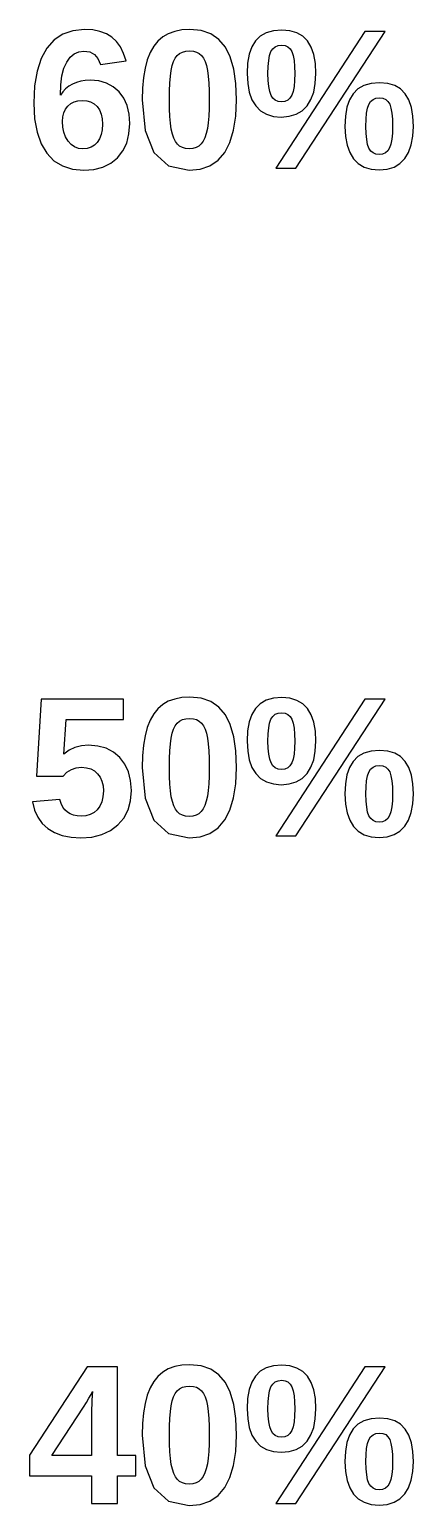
# Model space of a CAD drawing. Header units: metres. Extents: x -12.4 to 63.1, y 3.5 to 71.
# Drawn here: x -10.08 to -2.02, y 3.53 to 34.48 of the extents above; entities that cross this region are included whole.
import ezdxf

# ---------------------------------------------------------------- set-up
doc = ezdxf.new("R2010")
doc.units = ezdxf.units.M

msp = doc.modelspace()

# ---------------------------------------------------------------- linework, layer by layer
for p, q in [((-9.38083, 34.379), (-9.5631, 34.2579)), ((-9.16893, 34.4517), (-9.38083, 34.379)), ((-8.92741, 34.4759), (-9.16893, 34.4517)), ((-8.75493, 34.4659), (-8.92741, 34.4759)), ((-8.60165, 34.4357), (-8.75493, 34.4659)), ((-8.46758, 34.3855), (-8.60165, 34.4357)), ((-8.35269, 34.3152), (-8.46758, 34.3855)), ((-7.16846, 34.3889), (-7.28491, 34.3213)), ((-7.03468, 34.4372), (-7.16846, 34.3889)), ((-6.88364, 34.4662), (-7.03468, 34.4372)), ((-6.71527, 34.4759), (-6.88364, 34.4662)), ((-6.47803, 34.4529), (-6.71527, 34.4759)), ((-6.27484, 34.3838), (-6.47803, 34.4529)), ((-6.10574, 34.2688), (-6.27484, 34.3838)), ((-5.114, 34.4095), (-5.23924, 34.3393)), ((-4.96358, 34.4517), (-5.114, 34.4095)), ((-4.78796, 34.4657), (-4.96358, 34.4517)), ((-3.04248, 34.4332), (-4.91412, 31.5667)), ((-4.61766, 34.4514), (-4.78796, 34.4657)), ((-4.47087, 34.4082), (-4.61766, 34.4514)), ((-4.49503, 31.5667), (-2.61732, 34.4332)), ((-4.3476, 34.3364), (-4.47087, 34.4082)), ((-2.61732, 34.4332), (-3.04248, 34.4332)), ((-9.71574, 34.0883), (-9.83633, 33.8708)), ((-9.5631, 34.2579), (-9.71574, 34.0883)), ((-8.25511, 34.2238), (-8.35269, 34.3152)), ((-8.17291, 34.1102), (-8.25511, 34.2238)), ((-8.10609, 33.9746), (-8.17291, 34.1102)), ((-7.4736, 34.1239), (-7.54773, 33.9932)), ((-7.386, 34.2333), (-7.4736, 34.1239)), ((-7.28491, 34.3213), (-7.386, 34.2333)), ((-5.9707, 34.1077), (-6.10574, 34.2688)), ((-5.86746, 33.9004), (-5.9707, 34.1077)), ((-5.41585, 34.1137), (-5.47054, 33.9569)), ((-5.33931, 34.2409), (-5.41585, 34.1137)), ((-5.23924, 34.3393), (-5.33931, 34.2409)), ((-5.01381, 34.0131), (-4.97604, 34.0731)), ((-4.97604, 34.0731), (-4.92581, 34.1161)), ((-4.92581, 34.1161), (-4.86311, 34.1418)), ((-4.86311, 34.1418), (-4.78796, 34.1504)), ((-4.78796, 34.1504), (-4.71823, 34.1418)), ((-4.71823, 34.1418), (-4.65956, 34.1158)), ((-4.65956, 34.1158), (-4.61194, 34.0726)), ((-4.61194, 34.0726), (-4.57539, 34.012)), ((-4.24785, 34.2358), (-4.3476, 34.3364)), ((-4.17085, 34.107), (-4.24785, 34.2358)), ((-4.11586, 33.9505), (-4.17085, 34.107)), ((-9.83633, 33.8708), (-9.92247, 33.6059)), ((-9.35814, 33.6646), (-9.30072, 33.7944)), ((-9.30072, 33.7944), (-9.22894, 33.895)), ((-9.22894, 33.895), (-9.14484, 33.9668)), ((-9.14484, 33.9668), (-9.0484, 34.0099)), ((-9.0484, 34.0099), (-8.93962, 34.0243)), ((-8.93962, 34.0243), (-8.81731, 34.0066)), ((-8.81731, 34.0066), (-8.71889, 33.9536)), ((-8.71889, 33.9536), (-8.64438, 33.8652)), ((-8.64438, 33.8652), (-8.59378, 33.7415)), ((-8.59378, 33.7415), (-8.05467, 33.8168)), ((-8.05467, 33.8168), (-8.10609, 33.9746)), ((-7.60838, 33.8412), (-7.65555, 33.6666)), ((-7.54773, 33.9932), (-7.60838, 33.8412)), ((-7.08493, 33.7181), (-7.05656, 33.8046)), ((-7.05656, 33.8046), (-7.02185, 33.8757)), ((-7.02185, 33.8757), (-6.98077, 33.9317)), ((-6.98077, 33.9317), (-6.93126, 33.974)), ((-6.93126, 33.974), (-6.87117, 34.0042)), ((-6.87117, 34.0042), (-6.80054, 34.0223)), ((-6.80054, 34.0223), (-6.71936, 34.0283)), ((-6.71936, 34.0283), (-6.64282, 34.0224)), ((-6.64282, 34.0224), (-6.57594, 34.0044)), ((-6.57594, 34.0044), (-6.51872, 33.9745)), ((-6.51872, 33.9745), (-6.47116, 33.9327)), ((-6.47116, 33.9327), (-6.43137, 33.8772)), ((-6.43137, 33.8772), (-6.39743, 33.8061)), ((-6.39743, 33.8061), (-6.36934, 33.7195)), ((-5.79372, 33.6469), (-5.86746, 33.9004)), ((-5.50334, 33.7704), (-5.51427, 33.5543)), ((-5.47054, 33.9569), (-5.50334, 33.7704)), ((-5.07292, 33.7035), (-5.06111, 33.8297)), ((-5.06111, 33.8297), (-5.0414, 33.9329)), ((-5.0414, 33.9329), (-5.01381, 34.0131)), ((-4.57539, 34.012), (-4.54825, 33.9315)), ((-4.54825, 33.9315), (-4.52885, 33.8284)), ((-4.52885, 33.8284), (-4.51723, 33.7027)), ((-4.08287, 33.7663), (-4.11586, 33.9505)), ((-4.07187, 33.5543), (-4.08287, 33.7663)), ((-9.92247, 33.6059), (-9.97417, 33.2936)), ((-9.42375, 33.3157), (-9.39914, 33.505)), ((-9.39914, 33.505), (-9.35814, 33.6646)), ((-7.68924, 33.4684), (-7.70946, 33.2465)), ((-7.65555, 33.6666), (-7.68924, 33.4684)), ((-7.13515, 33.3532), (-7.12338, 33.4959)), ((-7.12338, 33.4959), (-7.10693, 33.6164)), ((-7.10693, 33.6164), (-7.08493, 33.7181)), ((-6.36934, 33.7195), (-6.34709, 33.6174)), ((-6.34709, 33.6174), (-6.33017, 33.4965)), ((-6.33017, 33.4965), (-6.31808, 33.3534)), ((-5.74948, 33.3471), (-5.79372, 33.6469)), ((-5.51427, 33.5543), (-5.50296, 33.3439)), ((-5.07687, 33.5543), (-5.07292, 33.7035)), ((-5.07274, 33.4051), (-5.07687, 33.5543)), ((-4.51335, 33.5543), (-4.51735, 33.4059)), ((-4.51723, 33.7027), (-4.51335, 33.5543)), ((-4.08337, 33.3456), (-4.07187, 33.5543)), ((-9.97417, 33.2936), (-9.99139, 32.9338)), ((-9.43195, 33.0966), (-9.42375, 33.3157)), ((-9.38171, 33.1684), (-9.43195, 33.0966)), ((-9.32259, 33.2314), (-9.38171, 33.1684)), ((-9.25456, 33.2854), (-9.32259, 33.2314)), ((-9.17764, 33.3305), (-9.25456, 33.2854)), ((-9.0936, 33.3661), (-9.17764, 33.3305)), ((-9.00421, 33.3916), (-9.0936, 33.3661)), ((-8.90948, 33.4068), (-9.00421, 33.3916)), ((-8.80942, 33.4119), (-8.90948, 33.4068)), ((-8.62721, 33.3967), (-8.80942, 33.4119)), ((-8.46509, 33.3509), (-8.62721, 33.3967)), ((-8.32307, 33.2746), (-8.46509, 33.3509)), ((-8.20114, 33.1678), (-8.32307, 33.2746)), ((-8.10324, 33.0348), (-8.20114, 33.1678)), ((-7.70946, 33.2465), (-7.7162, 33.001)), ((-7.14455, 33.001), (-7.1422, 33.1882)), ((-7.1422, 33.1882), (-7.13515, 33.3532)), ((-6.31808, 33.3534), (-6.31084, 33.1883)), ((-6.31084, 33.1883), (-6.30843, 33.001)), ((-5.73473, 33.001), (-5.74948, 33.3471)), ((-5.50296, 33.3439), (-5.46901, 33.1604)), ((-5.46901, 33.1604), (-5.41243, 33.0037)), ((-5.06033, 33.2789), (-5.07274, 33.4051)), ((-5.03967, 33.1757), (-5.06033, 33.2789)), ((-5.01076, 33.0956), (-5.03967, 33.1757)), ((-4.54939, 33.1771), (-4.57742, 33.0966)), ((-4.52937, 33.2802), (-4.54939, 33.1771)), ((-4.51735, 33.4059), (-4.52937, 33.2802)), ((-4.17545, 33.0064), (-4.1179, 33.163)), ((-4.1179, 33.163), (-4.08337, 33.3456)), ((-3.28867, 33.1302), (-3.3652, 33.0015)), ((-3.18846, 33.2303), (-3.28867, 33.1302)), ((-3.06284, 33.3018), (-3.18846, 33.2303)), ((-2.91179, 33.3447), (-3.06284, 33.3018)), ((-2.73531, 33.359), (-2.91179, 33.3447)), ((-2.56429, 33.3446), (-2.73531, 33.359)), ((-2.41742, 33.3013), (-2.56429, 33.3446)), ((-2.29472, 33.2291), (-2.41742, 33.3013)), ((-2.19618, 33.1281), (-2.29472, 33.2291)), ((-2.12053, 32.9989), (-2.19618, 33.1281)), ((-9.99139, 32.9338), (-9.97441, 32.6064)), ((-9.32716, 32.8043), (-9.27733, 32.8698)), ((-9.27733, 32.8698), (-9.21565, 32.9227)), ((-9.21565, 32.9227), (-9.14458, 32.9605)), ((-9.14458, 32.9605), (-9.06409, 32.9832)), ((-9.06409, 32.9832), (-8.97421, 32.9908)), ((-8.97421, 32.9908), (-8.88081, 32.9827)), ((-8.88081, 32.9827), (-8.79797, 32.9585)), ((-8.79797, 32.9585), (-8.72569, 32.9181)), ((-8.72569, 32.9181), (-8.66397, 32.8616)), ((-8.66397, 32.8616), (-8.61458, 32.7899)), ((-8.03331, 32.8799), (-8.10324, 33.0348)), ((-7.99135, 32.7032), (-8.03331, 32.8799)), ((-7.7162, 33.001), (-7.65466, 32.3557)), ((-7.14207, 32.8154), (-7.14455, 33.001)), ((-7.13463, 32.6513), (-7.14207, 32.8154)), ((-6.3109, 32.8207), (-6.31834, 32.6602)), ((-6.30843, 33.001), (-6.3109, 32.8207)), ((-5.75031, 32.6598), (-5.73473, 33.001)), ((-5.41243, 33.0037), (-5.33322, 32.8738)), ((-5.33322, 32.8738), (-5.23187, 32.7719)), ((-4.97229, 33.0355), (-5.01076, 33.0956)), ((-4.92302, 32.9926), (-4.97229, 33.0355)), ((-4.86293, 32.9668), (-4.92302, 32.9926)), ((-4.79205, 32.9583), (-4.86293, 32.9668)), ((-4.72218, 32.9669), (-4.79205, 32.9583)), ((-4.66313, 32.9928), (-4.72218, 32.9669)), ((-4.61487, 33.0361), (-4.66313, 32.9928)), ((-4.57742, 33.0966), (-4.61487, 33.0361)), ((-4.35893, 32.7731), (-4.25601, 32.8758)), ((-4.25601, 32.8758), (-4.17545, 33.0064)), ((-3.41988, 32.8446), (-3.45268, 32.6593)), ((-3.3652, 33.0015), (-3.41988, 32.8446)), ((-3.00664, 32.7202), (-2.98724, 32.824)), ((-2.98724, 32.824), (-2.9601, 32.9054)), ((-2.9601, 32.9054), (-2.92279, 32.9668)), ((-2.92279, 32.9668), (-2.87288, 33.0106)), ((-2.87288, 33.0106), (-2.81039, 33.037)), ((-2.81039, 33.037), (-2.73531, 33.0457)), ((-2.73531, 33.0457), (-2.66557, 33.0371)), ((-2.66557, 33.0371), (-2.60689, 33.0111)), ((-2.60689, 33.0111), (-2.55928, 32.9679)), ((-2.55928, 32.9679), (-2.52274, 32.9074)), ((-2.52274, 32.9074), (-2.49557, 32.8266)), ((-2.49557, 32.8266), (-2.47618, 32.7228)), ((-2.06648, 32.842), (-2.12053, 32.9989)), ((-2.03407, 32.6576), (-2.06648, 32.842)), ((-9.97441, 32.6064), (-9.92349, 32.3217)), ((-9.39124, 32.5493), (-9.38412, 32.6441)), ((-9.3838, 32.4296), (-9.39124, 32.5493)), ((-9.38412, 32.6441), (-9.36276, 32.7291)), ((-9.36276, 32.7291), (-9.32716, 32.8043)), ((-8.61458, 32.7899), (-8.57928, 32.7037)), ((-8.57928, 32.7037), (-8.55812, 32.6032)), ((-8.55812, 32.6032), (-8.55106, 32.4883)), ((-7.99339, 32.2881), (-7.97737, 32.5046)), ((-7.97737, 32.5046), (-7.99135, 32.7032)), ((-7.12224, 32.5087), (-7.13463, 32.6513)), ((-7.10489, 32.3876), (-7.12224, 32.5087)), ((-6.33075, 32.5196), (-6.34811, 32.3988)), ((-6.31834, 32.6602), (-6.33075, 32.5196)), ((-5.79703, 32.3627), (-5.75031, 32.6598)), ((-5.23187, 32.7719), (-5.10892, 32.6991)), ((-5.10892, 32.6991), (-4.96436, 32.6554)), ((-4.96436, 32.6554), (-4.79817, 32.6409)), ((-4.79817, 32.6409), (-4.63002, 32.6556)), ((-4.63002, 32.6556), (-4.48361, 32.6996)), ((-4.48361, 32.6996), (-4.35893, 32.7731)), ((-3.45268, 32.6593), (-3.46362, 32.4456)), ((-3.02214, 32.4456), (-3.01826, 32.5941)), ((-3.01826, 32.5941), (-3.00664, 32.7202)), ((-2.47618, 32.7228), (-2.46454, 32.5957)), ((-2.46454, 32.5957), (-2.46066, 32.4456)), ((-2.02325, 32.4456), (-2.03407, 32.6576)), ((-9.92349, 32.3217), (-9.83862, 32.08)), ((-9.36148, 32.3207), (-9.3838, 32.4296)), ((-9.3243, 32.2226), (-9.36148, 32.3207)), ((-9.27223, 32.1354), (-9.3243, 32.2226)), ((-8.57802, 32.2724), (-8.61171, 32.1841)), ((-8.5578, 32.3738), (-8.57802, 32.2724)), ((-8.55106, 32.4883), (-8.5578, 32.3738)), ((-8.04144, 32.0962), (-7.99339, 32.2881)), ((-7.65466, 32.3557), (-7.47005, 31.8948)), ((-7.08212, 32.285), (-7.10489, 32.3876)), ((-7.05351, 32.1982), (-7.08212, 32.285)), ((-7.01904, 32.1269), (-7.05351, 32.1982)), ((-6.39998, 32.2073), (-6.43507, 32.1343)), ((-6.37099, 32.2955), (-6.39998, 32.2073)), ((-6.34811, 32.3988), (-6.37099, 32.2955)), ((-5.87491, 32.1095), (-5.79703, 32.3627)), ((-3.46362, 32.4456), (-3.4523, 32.2353)), ((-3.4523, 32.2353), (-3.41835, 32.0519)), ((-3.01807, 32.2948), (-3.02214, 32.4456)), ((-3.00586, 32.1682), (-3.01807, 32.2948)), ((-2.46472, 32.299), (-2.47693, 32.1745)), ((-2.46066, 32.4456), (-2.46472, 32.299)), ((-2.06905, 32.0545), (-2.0347, 32.2369)), ((-2.0347, 32.2369), (-2.02325, 32.4456)), ((-9.83862, 32.08), (-9.7198, 31.881)), ((-9.7198, 31.881), (-9.56932, 31.7257)), ((-9.20808, 32.0637), (-9.27223, 32.1354)), ((-9.13466, 32.0125), (-9.20808, 32.0637)), ((-9.05194, 31.9818), (-9.13466, 32.0125)), ((-8.95996, 31.9716), (-9.05194, 31.9818)), ((-8.86867, 31.9802), (-8.95996, 31.9716)), ((-8.78806, 32.0059), (-8.86867, 31.9802)), ((-8.71812, 32.0488), (-8.78806, 32.0059)), ((-8.65887, 32.1089), (-8.71812, 32.0488)), ((-8.61171, 32.1841), (-8.65887, 32.1089)), ((-8.23369, 31.7865), (-8.12155, 31.929)), ((-8.12155, 31.929), (-8.04144, 32.0962)), ((-7.47005, 31.8948), (-7.16234, 31.6182)), ((-6.97874, 32.0712), (-7.01904, 32.1269)), ((-6.93062, 32.0294), (-6.97874, 32.0712)), ((-6.8727, 31.9995), (-6.93062, 32.0294)), ((-6.80499, 31.9816), (-6.8727, 31.9995)), ((-6.72749, 31.9756), (-6.80499, 31.9816)), ((-6.65076, 31.9819), (-6.72749, 31.9756)), ((-6.58331, 32.0008), (-6.65076, 31.9819)), ((-6.52515, 32.0323), (-6.58331, 32.0008)), ((-6.47627, 32.0763), (-6.52515, 32.0323)), ((-6.43507, 32.1343), (-6.47627, 32.0763)), ((-6.12411, 31.7366), (-5.98393, 31.9004)), ((-5.98393, 31.9004), (-5.87491, 32.1095)), ((-3.41835, 32.0519), (-3.36179, 31.8955)), ((-3.36179, 31.8955), (-3.28258, 31.7661)), ((-2.98552, 32.0655), (-3.00586, 32.1682)), ((-2.95705, 31.9868), (-2.98552, 32.0655)), ((-2.91902, 31.9285), (-2.95705, 31.9868)), ((-2.87007, 31.8869), (-2.91902, 31.9285)), ((-2.81018, 31.8619), (-2.87007, 31.8869)), ((-2.61171, 31.8882), (-2.67032, 31.8622)), ((-2.56352, 31.9314), (-2.61171, 31.8882)), ((-2.52576, 31.9919), (-2.56352, 31.9314)), ((-2.49728, 32.0722), (-2.52576, 31.9919)), ((-2.47693, 32.1745), (-2.49728, 32.0722)), ((-2.20638, 31.7681), (-2.12627, 31.8982)), ((-2.12627, 31.8982), (-2.06905, 32.0545)), ((-9.56932, 31.7257), (-9.38947, 31.6148)), ((-9.38947, 31.6148), (-9.18025, 31.5483)), ((-8.72804, 31.5423), (-8.53883, 31.5912)), ((-8.53883, 31.5912), (-8.37405, 31.6725)), ((-8.37405, 31.6725), (-8.23369, 31.7865)), ((-7.16234, 31.6182), (-6.73157, 31.5261)), ((-6.49794, 31.5495), (-6.29546, 31.6196)), ((-6.29546, 31.6196), (-6.12411, 31.7366)), ((-3.28258, 31.7661), (-3.18097, 31.6646)), ((-3.18097, 31.6646), (-3.05725, 31.5922)), ((-3.05725, 31.5922), (-2.91141, 31.5487)), ((-2.73936, 31.8536), (-2.81018, 31.8619)), ((-2.67032, 31.8622), (-2.73936, 31.8536)), ((-2.57713, 31.5488), (-2.43219, 31.5927)), ((-2.43219, 31.5927), (-2.30861, 31.6658)), ((-2.30861, 31.6658), (-2.20638, 31.7681)), ((-9.18025, 31.5483), (-8.94165, 31.5261)), ((-8.94165, 31.5261), (-8.72804, 31.5423)), ((-6.73157, 31.5261), (-6.49794, 31.5495)), ((-4.91412, 31.5667), (-4.49503, 31.5667)), ((-2.91141, 31.5487), (-2.74344, 31.5342)), ((-2.74344, 31.5342), (-2.57713, 31.5488)), ((-9.83272, 20.4332), (-9.93237, 18.8199)), ((-8.10957, 20.4332), (-9.83272, 20.4332)), ((-8.10957, 20.008), (-8.10957, 20.4332)), ((-7.03468, 20.4372), (-7.16846, 20.3889)), ((-6.88364, 20.4662), (-7.03468, 20.4372)), ((-6.71527, 20.4759), (-6.88364, 20.4662)), ((-6.47803, 20.4529), (-6.71527, 20.4759)), ((-6.27484, 20.3838), (-6.47803, 20.4529)), ((-4.96358, 20.4517), (-5.114, 20.4095)), ((-4.78796, 20.4657), (-4.96358, 20.4517)), ((-3.04248, 20.4332), (-4.91412, 17.5667)), ((-4.61766, 20.4514), (-4.78796, 20.4657)), ((-4.47087, 20.4082), (-4.61766, 20.4514)), ((-4.49503, 17.5667), (-2.61732, 20.4332)), ((-2.61732, 20.4332), (-3.04248, 20.4332)), ((-7.4736, 20.1239), (-7.54773, 19.9932)), ((-7.386, 20.2333), (-7.4736, 20.1239)), ((-7.28491, 20.3213), (-7.386, 20.2333)), ((-7.16846, 20.3889), (-7.28491, 20.3213)), ((-6.10574, 20.2688), (-6.27484, 20.3838)), ((-5.9707, 20.1077), (-6.10574, 20.2688)), ((-5.33931, 20.2409), (-5.41585, 20.1137)), ((-5.23924, 20.3393), (-5.33931, 20.2409)), ((-5.114, 20.4095), (-5.23924, 20.3393)), ((-4.92581, 20.1161), (-4.86311, 20.1418)), ((-4.86311, 20.1418), (-4.78796, 20.1504)), ((-4.78796, 20.1504), (-4.71823, 20.1418)), ((-4.71823, 20.1418), (-4.65956, 20.1158)), ((-4.3476, 20.3364), (-4.47087, 20.4082)), ((-4.24785, 20.2358), (-4.3476, 20.3364)), ((-4.17085, 20.107), (-4.24785, 20.2358)), ((-9.36073, 19.2838), (-9.31393, 20.008)), ((-9.31393, 20.008), (-8.10957, 20.008)), ((-7.60838, 19.8412), (-7.65555, 19.6666)), ((-7.54773, 19.9932), (-7.60838, 19.8412)), ((-7.05656, 19.8046), (-7.02185, 19.8757)), ((-7.02185, 19.8757), (-6.98077, 19.9317)), ((-6.98077, 19.9317), (-6.93126, 19.974)), ((-6.93126, 19.974), (-6.87117, 20.0042)), ((-6.87117, 20.0042), (-6.80054, 20.0223)), ((-6.80054, 20.0223), (-6.71936, 20.0283)), ((-6.71936, 20.0283), (-6.64282, 20.0224)), ((-6.64282, 20.0224), (-6.57594, 20.0044)), ((-6.57594, 20.0044), (-6.51872, 19.9745)), ((-6.51872, 19.9745), (-6.47116, 19.9327)), ((-6.47116, 19.9327), (-6.43137, 19.8772)), ((-6.43137, 19.8772), (-6.39743, 19.8061)), ((-5.86746, 19.9004), (-5.9707, 20.1077)), ((-5.79372, 19.6469), (-5.86746, 19.9004)), ((-5.47054, 19.9569), (-5.50334, 19.7704)), ((-5.41585, 20.1137), (-5.47054, 19.9569)), ((-5.07292, 19.7035), (-5.06111, 19.8297)), ((-5.06111, 19.8297), (-5.0414, 19.9329)), ((-5.0414, 19.9329), (-5.01381, 20.0131)), ((-5.01381, 20.0131), (-4.97604, 20.0731)), ((-4.97604, 20.0731), (-4.92581, 20.1161)), ((-4.65956, 20.1158), (-4.61194, 20.0726)), ((-4.61194, 20.0726), (-4.57539, 20.012)), ((-4.57539, 20.012), (-4.54825, 19.9315)), ((-4.54825, 19.9315), (-4.52885, 19.8284)), ((-4.52885, 19.8284), (-4.51723, 19.7027)), ((-4.11586, 19.9505), (-4.17085, 20.107)), ((-4.08287, 19.7663), (-4.11586, 19.9505)), ((-7.65555, 19.6666), (-7.68924, 19.4684)), ((-7.12338, 19.4959), (-7.10693, 19.6164)), ((-7.10693, 19.6164), (-7.08493, 19.7181)), ((-7.08493, 19.7181), (-7.05656, 19.8046)), ((-6.39743, 19.8061), (-6.36934, 19.7195)), ((-6.36934, 19.7195), (-6.34709, 19.6174)), ((-6.34709, 19.6174), (-6.33017, 19.4965)), ((-5.74948, 19.3471), (-5.79372, 19.6469)), ((-5.50334, 19.7704), (-5.51427, 19.5543)), ((-5.51427, 19.5543), (-5.50296, 19.3439)), ((-5.07687, 19.5543), (-5.07292, 19.7035)), ((-5.07274, 19.4051), (-5.07687, 19.5543)), ((-4.51335, 19.5543), (-4.51735, 19.4059)), ((-4.51723, 19.7027), (-4.51335, 19.5543)), ((-4.08337, 19.3456), (-4.07187, 19.5543)), ((-4.07187, 19.5543), (-4.08287, 19.7663)), ((-9.25049, 19.3639), (-9.36073, 19.2838)), ((-9.12729, 19.4211), (-9.25049, 19.3639)), ((-8.9911, 19.4554), (-9.12729, 19.4211)), ((-8.84196, 19.4668), (-8.9911, 19.4554)), ((-8.64775, 19.4509), (-8.84196, 19.4668)), ((-8.47401, 19.4033), (-8.64775, 19.4509)), ((-8.32074, 19.3238), (-8.47401, 19.4033)), ((-8.18794, 19.2125), (-8.32074, 19.3238)), ((-8.08067, 19.0739), (-8.18794, 19.2125)), ((-7.70946, 19.2465), (-7.7162, 19.001)), ((-7.68924, 19.4684), (-7.70946, 19.2465)), ((-7.1422, 19.1882), (-7.13515, 19.3532)), ((-7.13515, 19.3532), (-7.12338, 19.4959)), ((-6.33017, 19.4965), (-6.31808, 19.3534)), ((-6.31808, 19.3534), (-6.31084, 19.1883)), ((-5.73473, 19.001), (-5.74948, 19.3471)), ((-5.50296, 19.3439), (-5.46901, 19.1604)), ((-5.06033, 19.2789), (-5.07274, 19.4051)), ((-5.03967, 19.1757), (-5.06033, 19.2789)), ((-4.52937, 19.2802), (-4.54939, 19.1771)), ((-4.51735, 19.4059), (-4.52937, 19.2802)), ((-4.1179, 19.163), (-4.08337, 19.3456)), ((-3.18846, 19.2303), (-3.28867, 19.1302)), ((-3.06284, 19.3018), (-3.18846, 19.2303)), ((-2.91179, 19.3447), (-3.06284, 19.3018)), ((-2.73531, 19.359), (-2.91179, 19.3447)), ((-2.56429, 19.3446), (-2.73531, 19.359)), ((-2.41742, 19.3013), (-2.56429, 19.3446)), ((-2.29472, 19.2291), (-2.41742, 19.3013)), ((-2.19618, 19.1281), (-2.29472, 19.2291)), ((-9.37497, 18.8199), (-9.29424, 18.9009)), ((-9.29424, 18.9009), (-9.20256, 18.9588)), ((-9.20256, 18.9588), (-9.09996, 18.9935)), ((-9.09996, 18.9935), (-8.98642, 19.005)), ((-8.98642, 19.005), (-8.88457, 18.9966)), ((-8.88457, 18.9966), (-8.79468, 18.9712)), ((-8.79468, 18.9712), (-8.71674, 18.9289)), ((-8.71674, 18.9289), (-8.65074, 18.8697)), ((-8.00407, 18.9125), (-8.08067, 19.0739)), ((-7.9581, 18.7281), (-8.00407, 18.9125)), ((-7.7162, 19.001), (-7.65466, 18.3557)), ((-7.14455, 19.001), (-7.1422, 19.1882)), ((-7.14207, 18.8154), (-7.14455, 19.001)), ((-6.30843, 19.001), (-6.3109, 18.8207)), ((-6.31084, 19.1883), (-6.30843, 19.001)), ((-5.75031, 18.6598), (-5.73473, 19.001)), ((-5.46901, 19.1604), (-5.41243, 19.0037)), ((-5.41243, 19.0037), (-5.33322, 18.8738)), ((-5.01076, 19.0956), (-5.03967, 19.1757)), ((-4.97229, 19.0355), (-5.01076, 19.0956)), ((-4.92302, 18.9926), (-4.97229, 19.0355)), ((-4.86293, 18.9668), (-4.92302, 18.9926)), ((-4.79205, 18.9583), (-4.86293, 18.9668)), ((-4.72218, 18.9669), (-4.79205, 18.9583)), ((-4.66313, 18.9928), (-4.72218, 18.9669)), ((-4.61487, 19.0361), (-4.66313, 18.9928)), ((-4.57742, 19.0966), (-4.61487, 19.0361)), ((-4.54939, 19.1771), (-4.57742, 19.0966)), ((-4.25601, 18.8758), (-4.17545, 19.0064)), ((-4.17545, 19.0064), (-4.1179, 19.163)), ((-3.3652, 19.0015), (-3.41988, 18.8446)), ((-3.28867, 19.1302), (-3.3652, 19.0015)), ((-2.98724, 18.824), (-2.9601, 18.9054)), ((-2.9601, 18.9054), (-2.92279, 18.9668)), ((-2.92279, 18.9668), (-2.87288, 19.0106)), ((-2.87288, 19.0106), (-2.81039, 19.037)), ((-2.81039, 19.037), (-2.73531, 19.0457)), ((-2.73531, 19.0457), (-2.66557, 19.0371)), ((-2.66557, 19.0371), (-2.60689, 19.0111)), ((-2.60689, 19.0111), (-2.55928, 18.9679)), ((-2.55928, 18.9679), (-2.52274, 18.9074)), ((-2.52274, 18.9074), (-2.49557, 18.8266)), ((-2.12053, 18.9989), (-2.19618, 19.1281)), ((-2.06648, 18.842), (-2.12053, 18.9989)), ((-9.93237, 18.8199), (-9.37497, 18.8199)), ((-8.65074, 18.8697), (-8.59824, 18.7964)), ((-8.59824, 18.7964), (-8.56073, 18.7118)), ((-8.56073, 18.7118), (-8.53822, 18.6159)), ((-8.53822, 18.6159), (-8.53072, 18.5087)), ((-7.94278, 18.5209), (-7.9581, 18.7281)), ((-7.13463, 18.6513), (-7.14207, 18.8154)), ((-7.12224, 18.5087), (-7.13463, 18.6513)), ((-6.31834, 18.6602), (-6.33075, 18.5196)), ((-6.3109, 18.8207), (-6.31834, 18.6602)), ((-5.79703, 18.3627), (-5.75031, 18.6598)), ((-5.33322, 18.8738), (-5.23187, 18.7719)), ((-5.23187, 18.7719), (-5.10892, 18.6991)), ((-5.10892, 18.6991), (-4.96436, 18.6554)), ((-4.96436, 18.6554), (-4.79817, 18.6409)), ((-4.79817, 18.6409), (-4.63002, 18.6556)), ((-4.63002, 18.6556), (-4.48361, 18.6996)), ((-4.48361, 18.6996), (-4.35893, 18.7731)), ((-4.35893, 18.7731), (-4.25601, 18.8758)), ((-3.45268, 18.6593), (-3.46362, 18.4456)), ((-3.41988, 18.8446), (-3.45268, 18.6593)), ((-3.02214, 18.4456), (-3.01826, 18.5941)), ((-3.01826, 18.5941), (-3.00664, 18.7202)), ((-3.00664, 18.7202), (-2.98724, 18.824)), ((-2.49557, 18.8266), (-2.47618, 18.7228)), ((-2.47618, 18.7228), (-2.46454, 18.5957)), ((-2.46454, 18.5957), (-2.46066, 18.4456)), ((-2.03407, 18.6576), (-2.06648, 18.842)), ((-2.02325, 18.4456), (-2.03407, 18.6576)), ((-9.44412, 18.3296), (-10.0158, 18.2828)), ((-10.0158, 18.2828), (-9.97289, 18.1096)), ((-9.41743, 18.2443), (-9.44412, 18.3296)), ((-8.5625, 18.2823), (-8.60223, 18.1917)), ((-8.53867, 18.388), (-8.5625, 18.2823)), ((-8.53072, 18.5087), (-8.53867, 18.388)), ((-8.01373, 18.1117), (-7.96051, 18.3046)), ((-7.96051, 18.3046), (-7.94278, 18.5209)), ((-7.65466, 18.3557), (-7.47005, 17.8948)), ((-7.10489, 18.3876), (-7.12224, 18.5087)), ((-7.08212, 18.285), (-7.10489, 18.3876)), ((-7.05351, 18.1982), (-7.08212, 18.285)), ((-6.37099, 18.2955), (-6.39998, 18.2073)), ((-6.34811, 18.3988), (-6.37099, 18.2955)), ((-6.33075, 18.5196), (-6.34811, 18.3988)), ((-5.87491, 18.1095), (-5.79703, 18.3627)), ((-3.46362, 18.4456), (-3.4523, 18.2353)), ((-3.01807, 18.2948), (-3.02214, 18.4456)), ((-3.00586, 18.1682), (-3.01807, 18.2948)), ((-2.46472, 18.299), (-2.47693, 18.1745)), ((-2.46066, 18.4456), (-2.46472, 18.299)), ((-2.0347, 18.2369), (-2.02325, 18.4456)), ((-9.97289, 18.1096), (-9.90518, 17.9581)), ((-9.90518, 17.9581), (-9.81267, 17.8283)), ((-9.3821, 18.1715), (-9.41743, 18.2443)), ((-9.33812, 18.1111), (-9.3821, 18.1715)), ((-9.28549, 18.0631), (-9.33812, 18.1111)), ((-9.22484, 18.0266), (-9.28549, 18.0631)), ((-9.1568, 18.0006), (-9.22484, 18.0266)), ((-9.08141, 17.9849), (-9.1568, 18.0006)), ((-8.99863, 17.9797), (-9.08141, 17.9849)), ((-8.89722, 17.9882), (-8.99863, 17.9797)), ((-8.80663, 18.0138), (-8.89722, 17.9882)), ((-8.72684, 18.0564), (-8.80663, 18.0138)), ((-8.65785, 18.116), (-8.72684, 18.0564)), ((-8.60223, 18.1917), (-8.65785, 18.116)), ((-8.10242, 17.942), (-8.01373, 18.1117)), ((-7.01904, 18.1269), (-7.05351, 18.1982)), ((-6.97874, 18.0712), (-7.01904, 18.1269)), ((-6.93062, 18.0294), (-6.97874, 18.0712)), ((-6.8727, 17.9995), (-6.93062, 18.0294)), ((-6.80499, 17.9816), (-6.8727, 17.9995)), ((-6.72749, 17.9756), (-6.80499, 17.9816)), ((-6.65076, 17.9819), (-6.72749, 17.9756)), ((-6.58331, 18.0008), (-6.65076, 17.9819)), ((-6.52515, 18.0323), (-6.58331, 18.0008)), ((-6.47627, 18.0763), (-6.52515, 18.0323)), ((-6.43507, 18.1343), (-6.47627, 18.0763)), ((-6.39998, 18.2073), (-6.43507, 18.1343)), ((-5.98393, 17.9004), (-5.87491, 18.1095)), ((-3.4523, 18.2353), (-3.41835, 18.0519)), ((-3.41835, 18.0519), (-3.36179, 17.8955)), ((-2.98552, 18.0655), (-3.00586, 18.1682)), ((-2.95705, 17.9868), (-2.98552, 18.0655)), ((-2.91902, 17.9285), (-2.95705, 17.9868)), ((-2.52576, 17.9919), (-2.56352, 17.9314)), ((-2.49728, 18.0722), (-2.52576, 17.9919)), ((-2.47693, 18.1745), (-2.49728, 18.0722)), ((-2.12627, 17.8982), (-2.06905, 18.0545)), ((-2.06905, 18.0545), (-2.0347, 18.2369)), ((-9.81267, 17.8283), (-9.69537, 17.7203)), ((-9.69537, 17.7203), (-9.55495, 17.6353)), ((-8.56302, 17.5934), (-8.38164, 17.6777)), ((-8.38164, 17.6777), (-8.22658, 17.7956)), ((-8.22658, 17.7956), (-8.10242, 17.942)), ((-7.47005, 17.8948), (-7.16234, 17.6182)), ((-6.29546, 17.6196), (-6.12411, 17.7366)), ((-6.12411, 17.7366), (-5.98393, 17.9004)), ((-3.36179, 17.8955), (-3.28258, 17.7661)), ((-3.28258, 17.7661), (-3.18097, 17.6646)), ((-3.18097, 17.6646), (-3.05725, 17.5922)), ((-2.87007, 17.8869), (-2.91902, 17.9285)), ((-2.81018, 17.8619), (-2.87007, 17.8869)), ((-2.73936, 17.8536), (-2.81018, 17.8619)), ((-2.67032, 17.8622), (-2.73936, 17.8536)), ((-2.61171, 17.8882), (-2.67032, 17.8622)), ((-2.56352, 17.9314), (-2.61171, 17.8882)), ((-2.43219, 17.5927), (-2.30861, 17.6658)), ((-2.30861, 17.6658), (-2.20638, 17.7681)), ((-2.20638, 17.7681), (-2.12627, 17.8982)), ((-9.55495, 17.6353), (-9.39302, 17.5746)), ((-9.39302, 17.5746), (-9.20961, 17.5382)), ((-9.20961, 17.5382), (-9.00471, 17.5261)), ((-9.00471, 17.5261), (-8.77071, 17.5429)), ((-8.77071, 17.5429), (-8.56302, 17.5934)), ((-7.16234, 17.6182), (-6.73157, 17.5261)), ((-6.73157, 17.5261), (-6.49794, 17.5495)), ((-6.49794, 17.5495), (-6.29546, 17.6196)), ((-4.91412, 17.5667), (-4.49503, 17.5667)), ((-3.05725, 17.5922), (-2.91141, 17.5487)), ((-2.91141, 17.5487), (-2.74344, 17.5342)), ((-2.74344, 17.5342), (-2.57713, 17.5488)), ((-2.57713, 17.5488), (-2.43219, 17.5927)), ((-8.87044, 6.43318), (-10.0809, 4.57986)), ((-8.23164, 6.43318), (-8.87044, 6.43318)), ((-8.23164, 4.57579), (-8.23164, 6.43318)), ((-7.386, 6.23329), (-7.4736, 6.12393)), ((-7.28491, 6.32127), (-7.386, 6.23329)), ((-7.16846, 6.38892), (-7.28491, 6.32127)), ((-7.03468, 6.43724), (-7.16846, 6.38892)), ((-6.88364, 6.46623), (-7.03468, 6.43724)), ((-6.71527, 6.47589), (-6.88364, 6.46623)), ((-6.47803, 6.45288), (-6.71527, 6.47589)), ((-6.27484, 6.38383), (-6.47803, 6.45288)), ((-6.10574, 6.26877), (-6.27484, 6.38383)), ((-5.9707, 6.10768), (-6.10574, 6.26877)), ((-5.33931, 6.24091), (-5.41585, 6.11369)), ((-5.23924, 6.33926), (-5.33931, 6.24091)), ((-5.114, 6.40952), (-5.23924, 6.33926)), ((-4.96358, 6.45168), (-5.114, 6.40952)), ((-4.78796, 6.46573), (-4.96358, 6.45168)), ((-3.04248, 6.43318), (-4.91412, 3.56674)), ((-4.61766, 6.45135), (-4.78796, 6.46573)), ((-4.47087, 6.40825), (-4.61766, 6.45135)), ((-4.49503, 3.56674), (-2.61732, 6.43318)), ((-4.3476, 6.33641), (-4.47087, 6.40825)), ((-4.24785, 6.23584), (-4.3476, 6.33641)), ((-4.17085, 6.10703), (-4.24785, 6.23584)), ((-2.61732, 6.43318), (-3.04248, 6.43318)), ((-8.79036, 5.8531), (-8.75856, 5.91643)), ((-8.76079, 5.8924), (-8.76338, 5.85693)), ((-8.75856, 5.91643), (-8.76079, 5.8924)), ((-7.54773, 5.99323), (-7.60838, 5.84116)), ((-7.4736, 6.12393), (-7.54773, 5.99323)), ((-7.02185, 5.87575), (-6.98077, 5.9317)), ((-6.98077, 5.9317), (-6.93126, 5.97397)), ((-6.93126, 5.97397), (-6.87117, 6.00417)), ((-6.87117, 6.00417), (-6.80054, 6.02228)), ((-6.80054, 6.02228), (-6.71936, 6.02832)), ((-6.71936, 6.02832), (-6.64282, 6.02235)), ((-6.64282, 6.02235), (-6.57594, 6.00443)), ((-6.57594, 6.00443), (-6.51872, 5.97455)), ((-6.51872, 5.97455), (-6.47116, 5.93271)), ((-6.47116, 5.93271), (-6.43137, 5.87715)), ((-5.86746, 5.90042), (-5.9707, 6.10768)), ((-5.79372, 5.6469), (-5.86746, 5.90042)), ((-5.47054, 5.95686), (-5.50334, 5.7704)), ((-5.41585, 6.11369), (-5.47054, 5.95686)), ((-5.06111, 5.82971), (-5.0414, 5.93289)), ((-5.0414, 5.93289), (-5.01381, 6.01306)), ((-5.01381, 6.01306), (-4.97604, 6.07314)), ((-4.97604, 6.07314), (-4.92581, 6.11606)), ((-4.92581, 6.11606), (-4.86311, 6.14182)), ((-4.86311, 6.14182), (-4.78796, 6.15039)), ((-4.78796, 6.15039), (-4.71823, 6.14175)), ((-4.71823, 6.14175), (-4.65956, 6.1158)), ((-4.65956, 6.1158), (-4.61194, 6.07257)), ((-4.61194, 6.07257), (-4.57539, 6.01204)), ((-4.57539, 6.01204), (-4.54825, 5.93155)), ((-4.54825, 5.93155), (-4.52885, 5.82845)), ((-4.11586, 5.95052), (-4.17085, 6.10703)), ((-4.08287, 5.76628), (-4.11586, 5.95052)), ((-9.61504, 4.57579), (-8.94978, 5.58687)), ((-8.94978, 5.58687), (-8.88596, 5.68834)), ((-8.88596, 5.68834), (-8.83281, 5.77708)), ((-8.83281, 5.77708), (-8.79036, 5.8531)), ((-8.77509, 5.62805), (-8.77643, 5.5697)), ((-8.77287, 5.68871), (-8.77509, 5.62805)), ((-8.76976, 5.75163), (-8.77287, 5.68871)), ((-8.76637, 5.81), (-8.76976, 5.75163)), ((-8.76338, 5.85693), (-8.76637, 5.81)), ((-7.65555, 5.66658), (-7.68924, 5.46835)), ((-7.60838, 5.84116), (-7.65555, 5.66658)), ((-7.12338, 5.4959), (-7.10693, 5.61636)), ((-7.10693, 5.61636), (-7.08493, 5.71808)), ((-7.08493, 5.71808), (-7.05656, 5.80455)), ((-7.05656, 5.80455), (-7.02185, 5.87575)), ((-6.43137, 5.87715), (-6.39743, 5.80608)), ((-6.39743, 5.80608), (-6.36934, 5.71948)), ((-6.36934, 5.71948), (-6.34709, 5.61739)), ((-6.34709, 5.61739), (-6.33017, 5.49646)), ((-5.74948, 5.34708), (-5.79372, 5.6469)), ((-5.50334, 5.7704), (-5.51427, 5.55432)), ((-5.07687, 5.55432), (-5.07292, 5.70352)), ((-5.07292, 5.70352), (-5.06111, 5.82971)), ((-4.52885, 5.82845), (-4.51723, 5.7027)), ((-4.51723, 5.7027), (-4.51335, 5.55432)), ((-4.07187, 5.55432), (-4.08287, 5.76628)), ((-8.77643, 5.5697), (-8.77687, 5.51364)), ((-8.77687, 5.51364), (-8.77687, 4.57579)), ((-7.68924, 5.46835), (-7.70946, 5.24649)), ((-7.1422, 5.1882), (-7.13515, 5.35316)), ((-7.13515, 5.35316), (-7.12338, 5.4959)), ((-6.33017, 5.49646), (-6.31808, 5.35342)), ((-6.31808, 5.35342), (-6.31084, 5.18826)), ((-5.73473, 5.00098), (-5.74948, 5.34708)), ((-5.51427, 5.55432), (-5.50296, 5.34395)), ((-5.50296, 5.34395), (-5.46901, 5.16042)), ((-5.07274, 5.40511), (-5.07687, 5.55432)), ((-5.06033, 5.27892), (-5.07274, 5.40511)), ((-5.03967, 5.17574), (-5.06033, 5.27892)), ((-4.52937, 5.28018), (-4.54939, 5.17706)), ((-4.51735, 5.40593), (-4.52937, 5.28018)), ((-4.51335, 5.55432), (-4.51735, 5.40593)), ((-4.1179, 5.16296), (-4.08337, 5.34561)), ((-4.08337, 5.34561), (-4.07187, 5.55432)), ((-3.06284, 5.3018), (-3.18846, 5.23029)), ((-2.91179, 5.34473), (-3.06284, 5.3018)), ((-2.73531, 5.35902), (-2.91179, 5.34473)), ((-2.56429, 5.34459), (-2.73531, 5.35902)), ((-2.41742, 5.3013), (-2.56429, 5.34459)), ((-2.29472, 5.22914), (-2.41742, 5.3013)), ((-7.70946, 5.24649), (-7.7162, 5.00098)), ((-7.7162, 5.00098), (-7.65466, 4.3557)), ((-7.14455, 5.00098), (-7.1422, 5.1882)), ((-7.14207, 4.8154), (-7.14455, 5.00098)), ((-6.30843, 5.00098), (-6.3109, 4.82068)), ((-6.31084, 5.18826), (-6.30843, 5.00098)), ((-5.75031, 4.65984), (-5.73473, 5.00098)), ((-5.46901, 5.16042), (-5.41243, 5.00369)), ((-5.41243, 5.00369), (-5.33322, 4.87381)), ((-5.01076, 5.09557), (-5.03967, 5.17574)), ((-4.97229, 5.03549), (-5.01076, 5.09557)), ((-4.92302, 4.99258), (-4.97229, 5.03549)), ((-4.86293, 4.96684), (-4.92302, 4.99258)), ((-4.79205, 4.95825), (-4.86293, 4.96684)), ((-4.72218, 4.9669), (-4.79205, 4.95825)), ((-4.66313, 4.99284), (-4.72218, 4.9669)), ((-4.61487, 5.03607), (-4.66313, 4.99284)), ((-4.57742, 5.09659), (-4.61487, 5.03607)), ((-4.54939, 5.17706), (-4.57742, 5.09659)), ((-4.25601, 4.87584), (-4.17545, 5.00638)), ((-4.17545, 5.00638), (-4.1179, 5.16296)), ((-3.3652, 5.00154), (-3.41988, 4.84457)), ((-3.28867, 5.13016), (-3.3652, 5.00154)), ((-3.18846, 5.23029), (-3.28867, 5.13016)), ((-2.9601, 4.90536), (-2.92279, 4.96678)), ((-2.92279, 4.96678), (-2.87288, 5.01064)), ((-2.87288, 5.01064), (-2.81039, 5.03696)), ((-2.81039, 5.03696), (-2.73531, 5.04573)), ((-2.73531, 5.04573), (-2.66557, 5.03709)), ((-2.66557, 5.03709), (-2.60689, 5.01114)), ((-2.60689, 5.01114), (-2.55928, 4.96791)), ((-2.55928, 4.96791), (-2.52274, 4.90738)), ((-2.19618, 5.12811), (-2.29472, 5.22914)), ((-2.12053, 4.99887), (-2.19618, 5.12811)), ((-2.06648, 4.84203), (-2.12053, 4.99887)), ((-7.13463, 4.65131), (-7.14207, 4.8154)), ((-7.12224, 4.50871), (-7.13463, 4.65131)), ((-6.31834, 4.66022), (-6.33075, 4.51958)), ((-6.3109, 4.82068), (-6.31834, 4.66022)), ((-5.79703, 4.36269), (-5.75031, 4.65984)), ((-5.33322, 4.87381), (-5.23187, 4.7719)), ((-5.23187, 4.7719), (-5.10892, 4.69911)), ((-5.10892, 4.69911), (-4.96436, 4.65544)), ((-4.96436, 4.65544), (-4.79817, 4.64088)), ((-4.79817, 4.64088), (-4.63002, 4.65556)), ((-4.63002, 4.65556), (-4.48361, 4.69963)), ((-4.48361, 4.69963), (-4.35893, 4.77306)), ((-4.35893, 4.77306), (-4.25601, 4.87584)), ((-3.45268, 4.65926), (-3.46362, 4.44559)), ((-3.41988, 4.84457), (-3.45268, 4.65926)), ((-3.01826, 4.5941), (-3.00664, 4.72023)), ((-3.00664, 4.72023), (-2.98724, 4.82399)), ((-2.98724, 4.82399), (-2.9601, 4.90536)), ((-2.52274, 4.90738), (-2.49557, 4.82664)), ((-2.49557, 4.82664), (-2.47618, 4.72276)), ((-2.47618, 4.72276), (-2.46454, 4.59575)), ((-2.03407, 4.65759), (-2.06648, 4.84203)), ((-2.02325, 4.44559), (-2.03407, 4.65759)), ((-10.0809, 4.57986), (-10.0809, 4.15059)), ((-8.77687, 4.57579), (-9.61504, 4.57579)), ((-7.84918, 4.57579), (-8.23164, 4.57579)), ((-7.84918, 4.15059), (-7.84918, 4.57579)), ((-7.65466, 4.3557), (-7.47005, 3.89479)), ((-7.10489, 4.38759), (-7.12224, 4.50871)), ((-7.08212, 4.28505), (-7.10489, 4.38759)), ((-6.34811, 4.39879), (-6.37099, 4.29549)), ((-6.33075, 4.51958), (-6.34811, 4.39879)), ((-5.87491, 4.10953), (-5.79703, 4.36269)), ((-3.46362, 4.44559), (-3.4523, 4.23528)), ((-3.02214, 4.44559), (-3.01826, 4.5941)), ((-3.01807, 4.29485), (-3.02214, 4.44559)), ((-2.46066, 4.44559), (-2.46472, 4.29898)), ((-2.46454, 4.59575), (-2.46066, 4.44559)), ((-2.0347, 4.23694), (-2.02325, 4.44559)), ((-10.0809, 4.15059), (-8.77687, 4.15059)), ((-8.77687, 4.15059), (-8.77687, 3.56674)), ((-8.23164, 4.15059), (-7.84918, 4.15059)), ((-8.23164, 3.56674), (-8.23164, 4.15059)), ((-7.05351, 4.19815), (-7.08212, 4.28505)), ((-7.01904, 4.12688), (-7.05351, 4.19815)), ((-6.97874, 4.07124), (-7.01904, 4.12688)), ((-6.93062, 4.02942), (-6.97874, 4.07124)), ((-6.8727, 3.99954), (-6.93062, 4.02942)), ((-6.52515, 4.03229), (-6.58331, 4.00081)), ((-6.47627, 4.07634), (-6.52515, 4.03229)), ((-6.43507, 4.13426), (-6.47627, 4.07634)), ((-6.39998, 4.20731), (-6.43507, 4.13426)), ((-6.37099, 4.29549), (-6.39998, 4.20731)), ((-5.98393, 3.90036), (-5.87491, 4.10953)), ((-3.4523, 4.23528), (-3.41835, 4.05193)), ((-3.41835, 4.05193), (-3.36179, 3.89552)), ((-3.00586, 4.16815), (-3.01807, 4.29485)), ((-2.98552, 4.06548), (-3.00586, 4.16815)), ((-2.95705, 3.98683), (-2.98552, 4.06548)), ((-2.49728, 4.07216), (-2.52576, 3.99193)), ((-2.47693, 4.1745), (-2.49728, 4.07216)), ((-2.46472, 4.29898), (-2.47693, 4.1745)), ((-2.12627, 3.89821), (-2.06905, 4.05447)), ((-2.06905, 4.05447), (-2.0347, 4.23694)), ((-7.47005, 3.89479), (-7.16234, 3.61824)), ((-6.80499, 3.98161), (-6.8727, 3.99954)), ((-6.72749, 3.97563), (-6.80499, 3.98161)), ((-6.65076, 3.98193), (-6.72749, 3.97563)), ((-6.58331, 4.00081), (-6.65076, 3.98193)), ((-6.29546, 3.61963), (-6.12411, 3.7366)), ((-6.12411, 3.7366), (-5.98393, 3.90036)), ((-3.36179, 3.89552), (-3.28258, 3.76608)), ((-3.28258, 3.76608), (-3.18097, 3.66463)), ((-2.91902, 3.92854), (-2.95705, 3.98683)), ((-2.87007, 3.8869), (-2.91902, 3.92854)), ((-2.81018, 3.86192), (-2.87007, 3.8869)), ((-2.73936, 3.85359), (-2.81018, 3.86192)), ((-2.67032, 3.86224), (-2.73936, 3.85359)), ((-2.61171, 3.88818), (-2.67032, 3.86224)), ((-2.56352, 3.93141), (-2.61171, 3.88818)), ((-2.52576, 3.99193), (-2.56352, 3.93141)), ((-2.30861, 3.66577), (-2.20638, 3.76813)), ((-2.20638, 3.76813), (-2.12627, 3.89821)), ((-8.77687, 3.56674), (-8.23164, 3.56674)), ((-7.16234, 3.61824), (-6.73157, 3.52606)), ((-6.73157, 3.52606), (-6.49794, 3.54947)), ((-6.49794, 3.54947), (-6.29546, 3.61963)), ((-4.91412, 3.56674), (-4.49503, 3.56674)), ((-3.18097, 3.66463), (-3.05725, 3.59216)), ((-3.05725, 3.59216), (-2.91141, 3.54869)), ((-2.91141, 3.54869), (-2.74344, 3.53419)), ((-2.74344, 3.53419), (-2.57713, 3.54883)), ((-2.57713, 3.54883), (-2.43219, 3.59267)), ((-2.43219, 3.59267), (-2.30861, 3.66577))]:
    msp.add_line(p, q)

doc.saveas('drawing.dxf')
